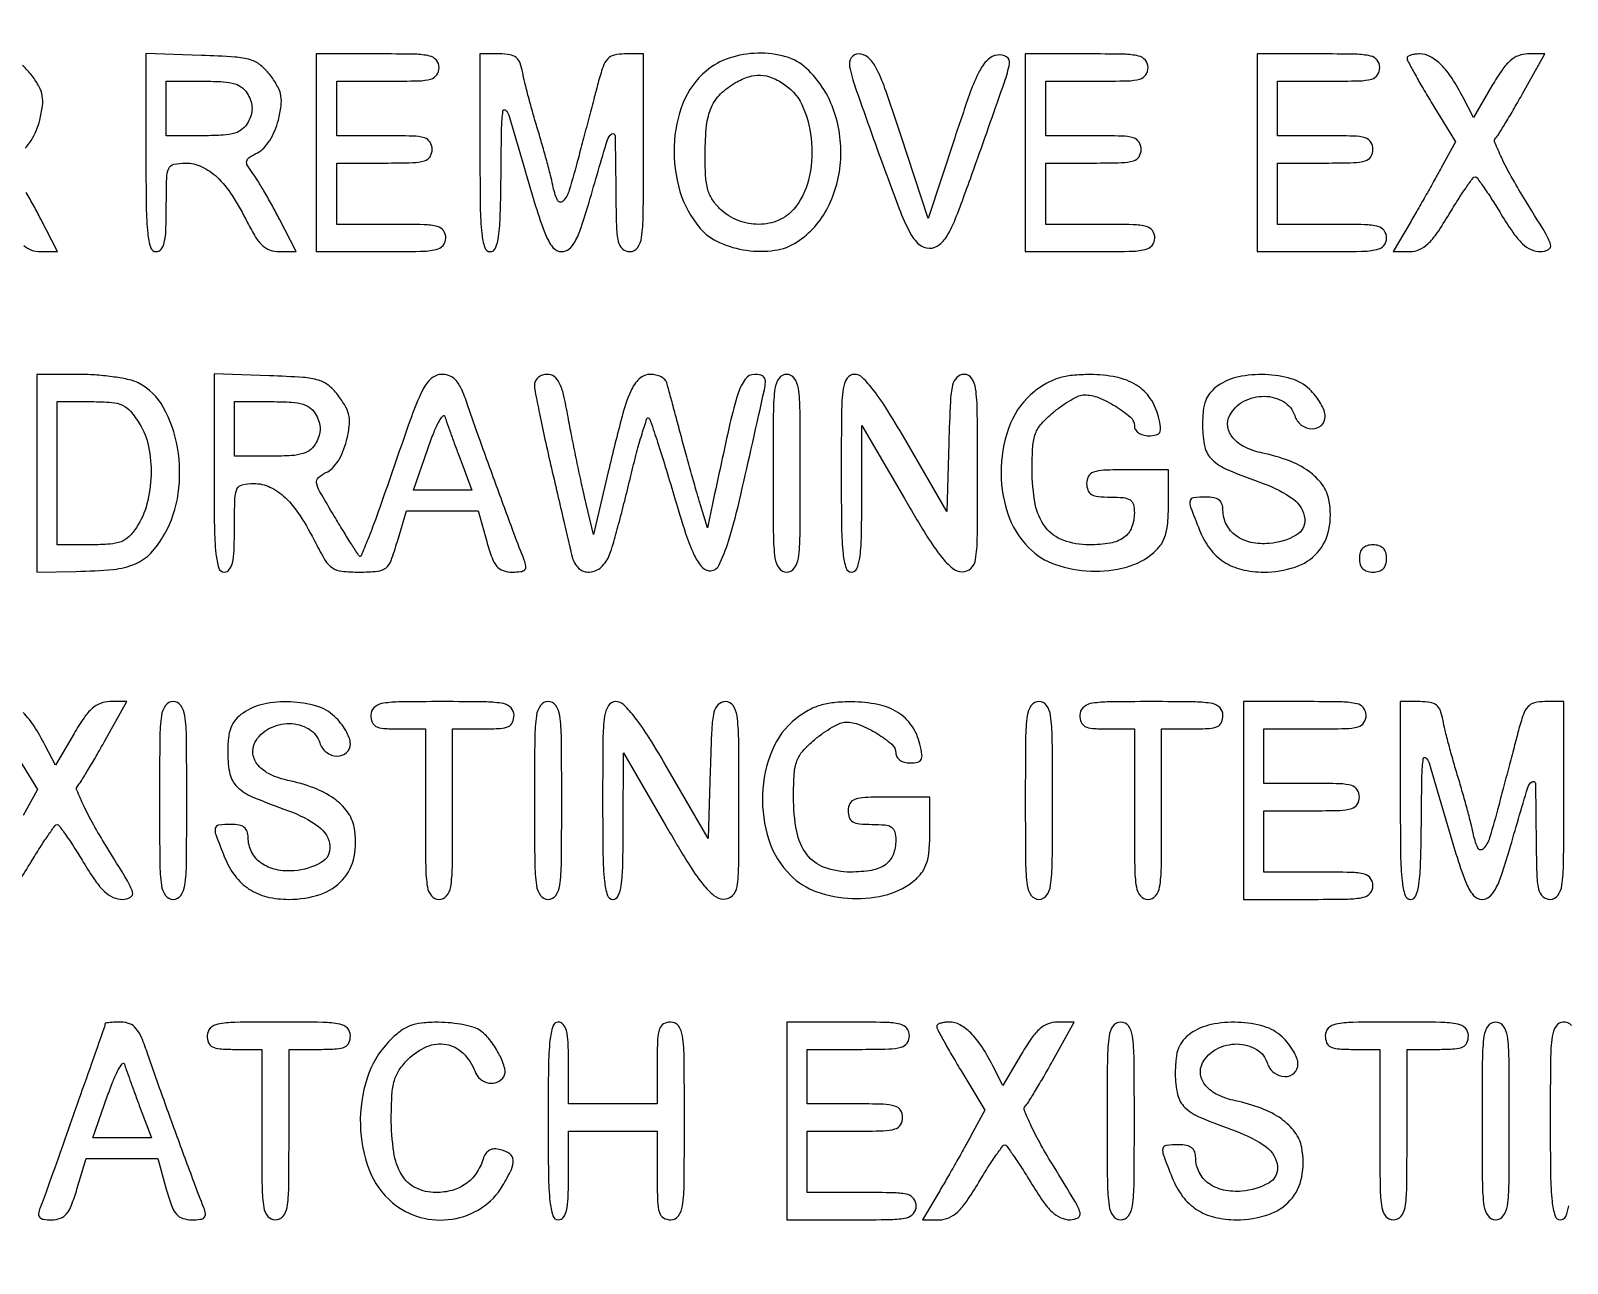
# Model space of a CAD drawing. Extents: x 0 to 1066, y 0 to 761.
# Drawn here: x 812.08 to 831.15, y 254.28 to 269.57 of the extents above; entities that cross this region are included whole.
import ezdxf

# ---------------------------------------------------------------- set-up
doc = ezdxf.new("R2010")
doc.units = 0
doc.header["$MEASUREMENT"] = 0

msp = doc.modelspace()

# ---------------------------------------------------------------- linework, layer by layer
for points in [[(183.390323, 95.266879, 0.000001), (192.989143, 95.254457, 0.000118)], [(479.458836, 95.240684, -0.000004), (502.524384, 95.211821, -0.198594)], [(710.559243, 95.267872, -0.000023), (733.258836, 95.240684, -0.000004), (756.324384, 95.211821, -0.198594)], [(416.092229, 95.24091, -0.000004), (439.072908, 95.212432, -0.198597)], [(542.992229, 95.24091, -0.000004), (565.972908, 95.212432, -0.198597)], [(606.442229, 95.24091, -0.000004), (629.422908, 95.212432, -0.198597)], [(669.892229, 95.24091, -0.000004), (692.872908, 95.212432, -0.198597)], [(812.014481, 268.111814, 0.046566), (812.088998, 268.207476, 0.042448), (812.152234, 268.327802, 0.038847), (812.196464, 268.460663, 0.026721), (812.230434, 268.637022, 0.076578), (812.228442, 268.761441, 0.082928), (812.189416, 268.873784, 0.035157), (812.103072, 269.008462, 0.057331), (811.980502, 269.13874, 0.10358)], [(812.00067, 266.903627, 0.100305), (812.093178, 266.847832, 0.085906), (812.205445, 266.8284), (812.41665, 266.8284), (812.210473, 267.23025, 0.006834), (812.122406, 267.396272, 0.006481), (812.028298, 267.562812, 0.006451)], [(811.94102, 259.022856, 0.014746), (812.090422, 259.2567, -0.006681), (812.200254, 259.434878, -0.010501), (812.29981, 259.584613, -0.004849), (812.387105, 259.707549, -0.254944), (812.412415, 259.719601, -0.226292), (812.437731, 259.705772, -0.004433), (812.525563, 259.581929, -0.009702), (812.625718, 259.431895, -0.006242), (812.736253, 259.254301, 0.014971), (812.885572, 259.023473, 0.051802), (813.001124, 258.888391, 0.083594), (813.107953, 258.81642, 0.106918), (813.223624, 258.7914, 0.130295), (813.322699, 258.817664, 0.351922), (813.347635, 258.88087, 0.060655), (813.284239, 259.022006, 0.002956), (813.015963, 259.460322, -0.011173), (812.86173, 259.721867, -0.01758), (812.742415, 259.953701, -0.011947), (812.657479, 260.145824, -0.293207), (812.667332, 260.200572, 0.047422), (812.705679, 260.250628, 0.003721), (812.79378, 260.393842, 0.005039), (812.896067, 260.566836, 0.003834), (813.004765, 260.75835), (813.275952, 261.2448), (813.064415, 261.2448, 0.093558), (812.949844, 261.223173, 0.088897), (812.848718, 261.161106, 0.059307), (812.745931, 261.044975, 0.018991), (812.621737, 260.850389), (812.390597, 260.455977), (812.26471, 260.702339, 0.025616), (812.126775, 260.941239, 0.052309), (811.990902, 261.10948, 0.070756)], [(811.867631, 260.646459), (812.167461, 260.152884), (811.992297, 259.831692, -0.002869)], [(831.204547, 257.227518, 0.195814), (831.103667, 257.2686, 0.254619), (831.013661, 257.219588, 0.110911), (830.965151, 257.087758, 0.030502), (830.944887, 256.801586, 0.002427), (830.9412, 256.0419, 0.003213), (830.945528, 255.368379, 0.022561), (830.964538, 255.0408, 0.049302), (831.000453, 254.865077, 0.328801), (831.0681, 254.8152, 0.295501), (831.133472, 254.857531, 0.070336), (831.171206, 254.988231, 0.029944)]]:
    msp.add_lwpolyline(points, format="xyb")
for points in [[(409.06215, 749.15415), (40.8618, 749.132981), (40.8618, 380.65769), (40.8618, 12.1824), (501.2973, 12.1824), (961.7328, 12.1824), (961.7328, 380.646631), (961.7328, 749.110861), (961.41555, 749.1633, 0.040886), (961.153339, 749.184871, 0.000002), (934.190609, 749.194398, 0.000089), (904.448031, 749.199508, 0.000054), (869.1804, 749.195529, -0.000029), (813.61687, 749.186499, -0.000004), (696.10453, 749.175037, -0.000004), (556.774728, 749.163736, -0.000004)], [(813.5136, 268.058521, 0.003202), (813.517926, 267.383013, 0.022501), (813.536932, 267.05457, 0.049121), (813.57283, 266.878347, 0.329081), (813.6405, 266.8284, 0.232029), (813.702237, 266.85868, 0.108427), (813.741369, 266.9412, 0.047315), (813.762101, 267.097057, 0.00942), (813.7674, 267.3783, -0.00595), (813.771707, 267.740265, -0.096871), (813.797744, 267.858398, -0.238613), (813.86241, 267.912015, -0.056005), (814.006453, 267.9282, -0.111153), (814.207905, 267.882856, -0.081177), (814.39722, 267.752001, -0.058854), (814.58291, 267.525371, -0.025924), (814.774772, 267.18795, 0.021841), (814.874516, 267.009153, 0.069009), (814.96167, 266.903627, 0.100305), (815.054178, 266.847832, 0.085906), (815.166445, 266.8284), (815.37765, 266.8284), (815.171473, 267.23025, 0.006834), (815.083406, 267.396272, 0.006481), (814.989298, 267.562812, 0.006451), (814.902251, 267.70796, 0.022591), (814.840827, 267.798075, -0.02569), (814.774248, 267.897064, -0.192002), (814.765329, 267.951864, -0.198014), (814.796663, 267.99679, -0.027525), (814.897528, 268.053975, 0.089041), (814.975481, 268.111814, 0.046566), (815.049998, 268.207476, 0.042448), (815.113234, 268.327802, 0.038847), (815.157464, 268.460663, 0.026721), (815.191434, 268.637022, 0.076578), (815.189442, 268.761441, 0.082928), (815.150416, 268.873784, 0.035157), (815.064072, 269.008462, 0.057331), (814.941502, 269.13874, 0.10358), (814.813117, 269.208032, 0.055706), (814.617985, 269.242974, 0.007564), (814.202758, 269.264071), (813.5136, 269.288643)], [(815.6286, 268.0551), (815.6286, 266.8284), (816.4323, 266.8284, 0.004147), (816.923009, 266.83247, 0.047763), (817.114388, 266.854003, 0.16431), (817.201794, 266.905593, 0.179874), (817.236, 266.9976, 0.157888), (817.20646, 267.088816, 0.176663), (817.13025, 267.140362, 0.055952), (816.965378, 267.162453, 0.005351), (816.5592, 267.1668), (815.8824, 267.1668), (815.8824, 267.5475), (815.8824, 267.9282), (816.4746, 267.9282, 0.006583), (816.824492, 267.932807, 0.063075), (816.971625, 267.955393, 0.183695), (817.04047, 268.006826, 0.142406), (817.0668, 268.0974, 0.142406), (817.04047, 268.187974, 0.183695), (816.971625, 268.239407, 0.063075), (816.824492, 268.261993, 0.006583), (816.4746, 268.2666), (815.8824, 268.2666), (815.8824, 268.605), (815.8824, 268.9434), (816.5169, 268.9434, 0.005909), (816.894926, 268.947867, 0.059311), (817.050938, 268.97019, 0.180365), (817.123456, 269.021688, 0.150217), (817.1514, 269.1126, 0.17273), (817.118727, 269.204357, 0.168559), (817.035075, 269.25595, 0.050222), (816.852522, 269.277649, 0.004487), (816.39, 269.2818), (815.6286, 269.2818)], [(817.659, 268.0551, 0.003213), (817.663328, 267.381579, 0.022561), (817.682338, 267.054, 0.049302), (817.718253, 266.878277, 0.328801), (817.7859, 266.8284, 0.305395), (817.852134, 266.873016, 0.062503), (817.890402, 267.016664, 0.027449), (817.91221, 267.28656, 0.004264), (817.921437, 267.82245, -0.002416), (817.928785, 268.365922, -0.029471), (817.944846, 268.573343, -0.603012), (817.976612, 268.584914, -0.138127), (818.017091, 268.5204, 0.001112), (818.350607, 267.394784, 0.020238), (818.472204, 267.040651, 0.077221), (818.564419, 266.881577, 0.226588), (818.675737, 266.8284, 0.178321), (818.763945, 266.860892, 0.090477), (818.839767, 266.953802, 0.045479), (818.916422, 267.12868, 0.010027), (819.014009, 267.44175, -0.001209), (819.240305, 268.215515, -0.180504), (819.295126, 268.288517, -0.586533), (819.336168, 268.266553, -0.002598), (819.344321, 267.65325, 0.004063), (819.352482, 267.15021, 0.046466), (819.375647, 266.953491, 0.159576), (819.427938, 266.863536, 0.183972), (819.5202, 266.8284, 0.240299), (819.614522, 266.876509, 0.123223), (819.665333, 267.002887, 0.031956), (819.685811, 267.282238, 0.002322), (819.6894, 268.0551), (819.6894, 269.2818), (819.454835, 269.2818, 0.057703), (819.324747, 269.266737, 0.150789), (819.244417, 269.219684, 0.102355), (819.186477, 269.122496, 0.018959), (819.12548, 268.92225, 0.000085), (819.078737, 268.744826, 0.000034), (819.01445, 268.500572, 0.000033), (818.945016, 268.23662, 0.000041), (818.880614, 267.99165, -0.009374), (818.767179, 267.590752, -0.115475), (818.688191, 267.454201, -0.538762), (818.621254, 267.465823, -0.053672), (818.562597, 267.65325, 0.012912), (818.535467, 267.773509, 0.003926), (818.488247, 267.954241, 0.003928), (818.432136, 268.155994, 0.004276), (818.374378, 268.3512, -0.00492), (818.316894, 268.546406, -0.004529), (818.261602, 268.748159, -0.004526), (818.215571, 268.928901, -0.014927), (818.189881, 269.04915, 0.043617), (818.156978, 269.169063, 0.134321), (818.108398, 269.236821, 0.130778), (818.031229, 269.271434, 0.040414), (817.903198, 269.2818), (817.659, 269.2818)], [(820.465603, 269.069773, 0.123885), (820.182412, 268.677077, 0.085485), (820.068837, 268.138157, 0.082885), (820.141308, 267.576136, 0.104562), (820.393039, 267.117526, 0.111799), (820.631009, 266.941175, 0.06908), (820.967408, 266.845481, 0.069045), (821.317365, 266.845015, 0.111332), (821.595282, 266.949081, 0.131426), (821.976039, 267.37506, 0.103697), (822.136454, 267.974711, 0.101152), (822.04379, 268.601053, 0.118621), (821.713171, 269.100619, 0.118666), (821.453435, 269.247201, 0.075716), (821.107756, 269.291138, 0.073305), (820.752741, 269.229807, 0.095814)], [(822.59846, 268.07625, 0.003393), (822.861669, 267.361387, 0.031784), (822.996264, 267.062505, 0.088186), (823.107321, 266.920171, 0.185146), (823.236342, 266.8707, 0.171713), (823.362448, 266.915324, 0.097838), (823.467269, 267.040908, 0.035907), (823.588175, 267.305453, 0.004013), (823.814704, 267.9282, 0.000902), (824.169012, 268.932858, 0.03521), (824.23138, 269.160996, 0.313686), (824.19494, 269.244501, 0.175088), (824.081383, 269.268082, 0.158568), (823.960543, 269.208747, 0.080982), (823.858765, 269.071542, 0.034439), (823.743942, 268.805735, 0.004852), (823.550855, 268.240566), (823.220366, 267.241632), (822.885371, 268.261716, 0.004319), (822.685681, 268.852521, 0.035828), (822.573919, 269.112355, 0.094668), (822.475392, 269.237589, 0.180786), (822.357113, 269.2818, 0.252582), (822.267696, 269.233552, 0.197186), (822.246318, 269.123457, 0.035219), (822.316613, 268.867469, 0.0019)], [(824.427, 268.0551), (824.427, 266.8284), (825.2307, 266.8284, 0.004147), (825.721409, 266.83247, 0.047763), (825.912788, 266.854003, 0.16431), (826.000194, 266.905593, 0.179874), (826.0344, 266.9976, 0.157888), (826.00486, 267.088816, 0.176663), (825.92865, 267.140362, 0.055952), (825.763778, 267.162453, 0.005351), (825.3576, 267.1668), (824.6808, 267.1668), (824.6808, 267.5475), (824.6808, 267.9282), (825.273, 267.9282, 0.006583), (825.622892, 267.932807, 0.063075), (825.770025, 267.955393, 0.183695), (825.83887, 268.006826, 0.142406), (825.8652, 268.0974, 0.142406), (825.83887, 268.187974, 0.183695), (825.770025, 268.239407, 0.063075), (825.622892, 268.261993, 0.006583), (825.273, 268.2666), (824.6808, 268.2666), (824.6808, 268.605), (824.6808, 268.9434), (825.3153, 268.9434, 0.005909), (825.693326, 268.947867, 0.059311), (825.849338, 268.97019, 0.180365), (825.921856, 269.021688, 0.150217), (825.9498, 269.1126, 0.17273), (825.917127, 269.204357, 0.168559), (825.833475, 269.25595, 0.050222), (825.650922, 269.277649, 0.004487), (825.1884, 269.2818), (824.427, 269.2818)], [(827.3034, 268.0551), (827.3034, 266.8284), (828.1071, 266.8284, 0.004147), (828.597809, 266.83247, 0.047763), (828.789188, 266.854003, 0.16431), (828.876594, 266.905593, 0.179874), (828.9108, 266.9976, 0.157888), (828.88126, 267.088816, 0.176663), (828.80505, 267.140362, 0.055952), (828.640178, 267.162453, 0.005351), (828.234, 267.1668), (827.5572, 267.1668), (827.5572, 267.5475), (827.5572, 267.9282), (828.1494, 267.9282, 0.006583), (828.499292, 267.932807, 0.063075), (828.646425, 267.955393, 0.183695), (828.71527, 268.006826, 0.142406), (828.7416, 268.0974, 0.142406), (828.71527, 268.187974, 0.183695), (828.646425, 268.239407, 0.063075), (828.499292, 268.261993, 0.006583), (828.1494, 268.2666), (827.5572, 268.2666), (827.5572, 268.605), (827.5572, 268.9434), (828.1917, 268.9434, 0.005909), (828.569726, 268.947867, 0.059311), (828.725738, 268.97019, 0.180365), (828.798256, 269.021688, 0.150217), (828.8262, 269.1126, 0.17273), (828.793527, 269.204357, 0.168559), (828.709875, 269.25595, 0.050222), (828.527322, 269.277649, 0.004487), (828.0648, 269.2818), (827.3034, 269.2818)], [(829.1646, 269.229417, 0.12301), (829.173501, 269.193785, 0.003159), (829.252675, 269.047433, 0.006529), (829.349537, 268.876392, 0.00439), (829.464431, 268.683459), (829.764261, 268.189884), (829.589097, 267.868692, -0.002869), (829.506834, 267.719888, -0.001518), (829.403189, 267.536232, -0.00151), (829.296012, 267.348975, -0.002337), (829.202197, 267.18795), (828.990462, 266.8284), (829.199688, 266.8284, 0.105199), (829.316689, 266.853292, 0.085914), (829.423215, 266.924719, 0.052726), (829.53782, 267.059856, 0.014746), (829.687222, 267.2937, -0.006681), (829.797054, 267.471878, -0.010501), (829.89661, 267.621613, -0.004849), (829.983905, 267.744549, -0.254944), (830.009215, 267.756601, -0.226292), (830.034531, 267.742772, -0.004433), (830.122363, 267.618929, -0.009702), (830.222518, 267.468895, -0.006242), (830.333053, 267.291301, 0.014971), (830.482372, 267.060473, 0.051802), (830.597924, 266.925391, 0.083594), (830.704753, 266.85342, 0.106918), (830.820424, 266.8284, 0.130295), (830.919499, 266.854664, 0.351922), (830.944435, 266.91787, 0.060655), (830.881039, 267.059006, 0.002956), (830.612763, 267.497322, -0.011173), (830.45853, 267.758867, -0.01758), (830.339215, 267.990701, -0.011947), (830.254279, 268.182824, -0.293207), (830.264132, 268.237572, 0.047422), (830.302479, 268.287628, 0.003721), (830.39058, 268.430842, 0.005039), (830.492867, 268.603836, 0.003834), (830.601565, 268.79535), (830.872752, 269.2818), (830.661215, 269.2818, 0.093558), (830.546644, 269.260173, 0.088897), (830.445518, 269.198106, 0.059307), (830.342731, 269.081975, 0.018991), (830.218537, 268.887389), (829.987397, 268.492977), (829.86151, 268.739339, 0.025616), (829.723575, 268.978239, 0.052309), (829.587702, 269.14648, 0.070756), (829.453501, 269.247579, 0.126762), (829.320688, 269.2818, 0.031847), (829.260894, 269.277988, 0.049151), (829.210451, 269.266412, 0.063174), (829.175525, 269.249543, 0.253917)], [(814.7826, 268.7742, -0.049536), (814.818762, 268.686826, -0.073486), (814.830853, 268.605, -0.073486), (814.818762, 268.523174, -0.049536), (814.7826, 268.4358, -0.09537), (814.713705, 268.350875, -0.100861), (814.619466, 268.299633, -0.059921), (814.474432, 268.273648, -0.014397), (814.229723, 268.2666), (813.7674, 268.2666), (813.7674, 268.605), (813.7674, 268.9434), (814.229723, 268.9434, -0.014397), (814.474432, 268.936352, -0.059921), (814.619466, 268.910367, -0.100861), (814.713705, 268.859125, -0.09537)], [(821.444697, 268.898039, -0.143223), (821.672398, 268.613723, -0.079931), (821.77486, 268.178553, -0.077332), (821.736665, 267.717418, -0.11509), (821.555396, 267.35715, -0.119537), (821.366984, 267.217595, -0.098447), (821.121327, 267.166952, -0.09388), (820.864877, 267.213662, -0.097006), (820.646603, 267.350747, -0.056872), (820.545683, 267.46984, -0.080028), (820.487787, 267.596196, -0.054705), (820.459963, 267.767924, -0.014142), (820.453491, 268.048697, -0.025001), (820.472555, 268.393555, -0.075567), (820.531982, 268.620538, -0.098225), (820.645437, 268.785405, -0.062967), (820.8315, 268.925819, -0.051006), (820.996266, 268.999158, -0.090781), (821.142914, 269.019195, -0.090761), (821.287171, 268.985981, -0.050966)], [(812.16, 264.0789), (812.16, 262.8522), (812.64645, 262.860633, 0.018847), (813.10942, 262.886133, 0.076273), (813.382829, 262.954481, 0.107083), (813.574018, 263.088269, 0.057946), (813.744222, 263.321164, 0.09461), (813.915213, 263.825818, 0.077415), (813.905801, 264.396431, 0.083451), (813.730167, 264.896865, 0.148656), (813.419984, 265.198603, 0.065462), (813.30764, 265.239066, 0.01784), (813.121659, 265.272774, 0.017725), (812.906031, 265.296191, 0.017594), (812.68875, 265.304353), (812.16, 265.3056)], [(814.3596, 264.082321, 0.003202), (814.363926, 263.406813, 0.022501), (814.382932, 263.07837, 0.049121), (814.41883, 262.902147, 0.329081), (814.4865, 262.8522, 0.232029), (814.548237, 262.88248, 0.108427), (814.587369, 262.965, 0.047315), (814.608101, 263.120857, 0.00942), (814.6134, 263.4021, -0.00595), (814.617707, 263.764065, -0.096871), (814.643744, 263.882198, -0.238613), (814.70841, 263.935815, -0.056005), (814.852453, 263.952, -0.111153), (815.053905, 263.906656, -0.081177), (815.24322, 263.775801, -0.058854), (815.42891, 263.549171, -0.025924), (815.620772, 263.21175, 0.019423), (815.73861, 262.998098, 0.110785), (815.827694, 262.905031, 0.121738), (815.944022, 262.863317, 0.025512), (816.16175, 262.8522, 0.021096), (816.388525, 262.861772, 0.149451), (816.489624, 262.902279, 0.135926), (816.55557, 262.994104, 0.01638), (816.634668, 263.2329), (816.747076, 263.6136), (817.192043, 263.6136), (817.637011, 263.6136), (817.7436, 263.2329, 0.017944), (817.808985, 263.02799, 0.087286), (817.869212, 262.922531, 0.141822), (817.946434, 262.870152, 0.078722), (818.059746, 262.8522, 0.029308), (818.164892, 262.858368, 0.166988), (818.214622, 262.882276, 0.236769), (818.229464, 262.926066, 0.061225), (818.20969, 263.00025, -0.006965), (818.087401, 263.316606, -0.001209), (817.866145, 263.91804, -0.001323), (817.646417, 264.524787, -0.005089), (817.514652, 264.90375, 0.017956), (817.437684, 265.108014, 0.070049), (817.368908, 265.223764, 0.117315), (817.291369, 265.284096, 0.107327), (817.192342, 265.3056, 0.183656), (817.055245, 265.253485, 0.099213), (816.944936, 265.107318, 0.027517), (816.808674, 264.779275, 0.001772), (816.468101, 263.80136, -0.004873), (816.361992, 263.502658, -0.008436), (816.267221, 263.256821, -0.003164), (816.183588, 263.054025, -0.532977), (816.163852, 263.050148, -0.054595), (816.142189, 263.07714, -0.001377), (816.058091, 263.209952, -0.002934), (815.96062, 263.36686, -0.001995), (815.851456, 263.546518, -0.005031), (815.673413, 263.849034, -0.083696), (815.633004, 263.958079, -0.260992), (815.655624, 264.02572, -0.081049), (815.748844, 264.08623, 0.095739), (815.825658, 264.139335, 0.050977), (815.897967, 264.230019, 0.045181), (815.959363, 264.347671, 0.037143), (816.003464, 264.482362, 0.026419), (816.037502, 264.659974, 0.076335), (816.035521, 264.784877, 0.083001), (815.996486, 264.897424, 0.035243), (815.910072, 265.032262, 0.057331), (815.787502, 265.16254, 0.10358), (815.659117, 265.231832, 0.055706), (815.463985, 265.266774, 0.007564), (815.048758, 265.287871), (814.3596, 265.312443)], [(818.3358, 265.178004, 0.047767), (818.344043, 265.091913, 0.002528), (818.397838, 264.820943, 0.003959), (818.466092, 264.499057, 0.00287), (818.546993, 264.141654, -0.000002), (818.6311, 263.779738, -0.000002), (818.709137, 263.443931, -0.000002), (818.774637, 263.162067, -0.000017), (818.802405, 263.04255, 0.147869), (818.883727, 262.901131, 0.205885), (819.019244, 262.851782, 0.176392), (819.165055, 262.914475, 0.11354), (819.268446, 263.069083, 0.021448), (819.310856, 263.196871, 0.003611), (819.379671, 263.445207, 0.003945), (819.456181, 263.738464, 0.003496), (819.531289, 264.044947, -0.006156), (819.60352, 264.333052, -0.010899), (819.671162, 264.568499, -0.005551), (819.731841, 264.756207, -0.556878), (819.75415, 264.76145, -0.11647), (819.77727, 264.724034, -0.001547), (819.863185, 264.463481, -0.004332), (819.959493, 264.159434, -0.00282), (820.065685, 263.806736, 0.006286), (820.212008, 263.332677, 0.030826), (820.314262, 263.071823, 0.058933), (820.404381, 262.925803, 0.190588), (820.501284, 262.869875, 0.326366), (820.623875, 262.934344, 0.039676), (820.742507, 263.234483, 0.018108), (820.896741, 263.812196, 0.002117), (821.188734, 265.11525, 0.040046), (821.201678, 265.20973, 0.15964), (821.186814, 265.265494, 0.190105), (821.143944, 265.295968, 0.060633), (821.064808, 265.3056, 0.243546), (820.951812, 265.24709, 0.075824), (820.863629, 265.070817, 0.023764), (820.762062, 264.69653, 0.001912), (820.545479, 263.6982), (820.482426, 263.4021), (820.392198, 263.6982, -0.004222), (820.347612, 263.849072, -0.001439), (820.285359, 264.068854, -0.00143), (820.218005, 264.311956, -0.001648), (820.155196, 264.5442, 0.00027), (820.096798, 264.762517, 0.000345), (820.042737, 264.963631, 0.000267), (819.9972, 265.132213, 0.002921), (819.978466, 265.19985, 0.133791), (819.954106, 265.240301, 0.071199), (819.906212, 265.274536, 0.062684), (819.84331, 265.297728, 0.057069), (819.774561, 265.3056, 0.191396), (819.636837, 265.250876, 0.101864), (819.529933, 265.098352, 0.038771), (819.422381, 264.785173, 0.004991), (819.25135, 264.096187), (819.067006, 263.32054), (818.958233, 263.78432, -0.004337), (818.909644, 263.999887, -0.002315), (818.85312, 264.267185, -0.002304), (818.797921, 264.540677, -0.003592), (818.753145, 264.77685, 0.011053), (818.696227, 265.054379, 0.057006), (818.644263, 265.20209, 0.121799), (818.581234, 265.27775, 0.159795), (818.496315, 265.3056, 0.077986), (818.434996, 265.295977, 0.090324), (818.382951, 265.268119, 0.100781), (818.348158, 265.226666, 0.124994)], [(821.2968, 264.0789, 0.002322), (821.300389, 263.306038, 0.031956), (821.320867, 263.026687, 0.123223), (821.371678, 262.900309, 0.240299), (821.466, 262.8522, 0.240299), (821.560322, 262.900309, 0.123223), (821.611133, 263.026687, 0.031956), (821.631611, 263.306038, 0.002322), (821.6352, 264.0789, 0.002322), (821.631611, 264.851762, 0.031956), (821.611133, 265.131112, 0.123223), (821.560322, 265.257491, 0.240299), (821.466, 265.3056, 0.240299), (821.371678, 265.257491, 0.123223), (821.320867, 265.131112, 0.031956), (821.300389, 264.851762, 0.002322)], [(822.1428, 264.0789, 0.003213), (822.147128, 263.405379, 0.022561), (822.166138, 263.0778, 0.049302), (822.202053, 262.902077, 0.328801), (822.2697, 262.8522, 0.295501), (822.335072, 262.894531, 0.070336), (822.372806, 263.025231, 0.029944), (822.39284, 263.272794, 0.004715), (822.398437, 263.76165), (822.400274, 264.6711), (822.927187, 263.764957, 0.006242), (823.206561, 263.298024, 0.029041), (823.386282, 263.040737, 0.052989), (823.523526, 262.900238, 0.170079), (823.64445, 262.855507, 0.199339), (823.752731, 262.898273, 0.163117), (823.810425, 263.009706, 0.036571), (823.831504, 263.268581, 0.002034), (823.8348, 264.0789, 0.002367), (823.831169, 264.846072, 0.031318), (823.810784, 265.128383, 0.117824), (823.760977, 265.257077, 0.246563), (823.66856, 265.3056, 0.195513), (823.577755, 265.268682, 0.145553), (823.524452, 265.173256, 0.043894), (823.496939, 264.966993, 0.004128), (823.47821, 264.455718), (823.4541, 263.605836), (822.960917, 264.455718, 0.007787), (822.720838, 264.854983, 0.025041), (822.544001, 265.10961, 0.035073), (822.406147, 265.264518, 0.195814), (822.305267, 265.3056, 0.254619), (822.215261, 265.256588, 0.110911), (822.166751, 265.124758, 0.030502), (822.146487, 264.838586, 0.002427)], [(824.541328, 265.093743, 0.129246), (824.245205, 264.701097, 0.088626), (824.127013, 264.152792, 0.087215), (824.205565, 263.589133, 0.118789), (824.47236, 263.152931, 0.112618), (824.800824, 262.946494, 0.075265), (825.238935, 262.863795, 0.075304), (825.681652, 262.914485, 0.113008), (826.023523, 263.096566, 0.065979), (826.111355, 263.195789, 0.074329), (826.166072, 263.310691, 0.054743), (826.194967, 263.463684, 0.019325), (826.2036, 263.686973), (826.2036, 264.1212), (825.696, 264.1212, 0.008455), (825.402302, 264.116233, 0.072107), (825.273, 264.093, 0.188641), (825.211468, 264.041732, 0.12648), (825.1884, 263.952, 0.087745), (825.203399, 263.867192, 0.177212), (825.246563, 263.816036, 0.10769), (825.330166, 263.789753, 0.022514), (825.4845, 263.7828, -0.021714), (825.646585, 263.775758, -0.124268), (825.727265, 263.747751, -0.187079), (825.767695, 263.691064, -0.062494), (825.7806, 263.58822, -0.091498), (825.746963, 263.405947, -0.148314), (825.651174, 263.282386, -0.113347), (825.481088, 263.212247, -0.041372), (825.21992, 263.1906, -0.086758), (824.897334, 263.246999, -0.145015), (824.677123, 263.408975, -0.116882), (824.551179, 263.694149, -0.045825), (824.5116, 264.125089, -0.015089), (824.520247, 264.411568, -0.073154), (824.553495, 264.570358, -0.095003), (824.626951, 264.692379, -0.035007), (824.771891, 264.83278, -0.021479), (824.880686, 264.916617, -0.024071), (824.992326, 264.987463, -0.024321), (825.092191, 265.038028, -0.105406), (825.156792, 265.0518, -0.095864), (825.334127, 265.017484, -0.042073), (825.548696, 264.909465, -0.039621), (825.731119, 264.776547, -0.218876), (825.7806, 264.668927, 0.137225), (825.794137, 264.620532, 0.104143), (825.831996, 264.580139, 0.087371), (825.889539, 264.553335, 0.065501), (825.958971, 264.5442, 0.051376), (826.051948, 264.553779, 0.224479), (826.094899, 264.586225, 0.158116), (826.10558, 264.648988, 0.023398), (826.080742, 264.77685, 0.090086), (825.978494, 265.00684, 0.105062), (825.806033, 265.171882, 0.089301), (825.55748, 265.269988, 0.048933), (825.2307, 265.302781, 0.02471), (825.011234, 265.292418, 0.049497), (824.841112, 265.258729, 0.05494), (824.692639, 265.195221, 0.038421)], [(826.81695, 265.163944, 0.064007), (826.724152, 265.079732, 0.085808), (826.666351, 264.982165, 0.066535), (826.635834, 264.852274, 0.024477), (826.6266, 264.663758, 0.055339), (826.655237, 264.405812, 0.149321), (826.745473, 264.247324, 0.090969), (826.939244, 264.121662, 0.013145), (827.380697, 263.951657, -0.070637), (827.755195, 263.755569, -0.215768), (827.894951, 263.512824, -0.299828), (827.787196, 263.308464, -0.104684), (827.453404, 263.20727, -0.073735), (827.226938, 263.221205, -0.104161), (827.042647, 263.302673, -0.119079), (826.923323, 263.441512, -0.118782), (826.8804, 263.619643, 0.082235), (826.867946, 263.694852, 0.147435), (826.831833, 263.745334, 0.119852), (826.767624, 263.773894, 0.045016), (826.6689, 263.7828, 0.028442), (826.514493, 263.77401, 0.327023), (826.472392, 263.735113, 0.139119), (826.479029, 263.655942, 0.005125), (826.588889, 263.373001, 0.065244), (826.717677, 263.143252, 0.088006), (826.891042, 262.980438, 0.085852), (827.11334, 262.884565, 0.059042), (827.386473, 262.8522, 0.079385), (827.775677, 262.914386, 0.130563), (828.053488, 263.095024, 0.137881), (828.195628, 263.381502, 0.093265), (828.195828, 263.748247, 0.114024), (828.112295, 263.939128, 0.079467), (827.94327, 264.103886, 0.063948), (827.693922, 264.2357, 0.038754), (827.372766, 264.328434, -0.060203), (827.156087, 264.401177, -0.103319), (827.005006, 264.516045, -0.141227), (826.940642, 264.654835, -0.162669), (826.965078, 264.798146, -0.149104), (827.138837, 264.971203, -0.123853), (827.393231, 265.033698, -0.133716), (827.632553, 264.9671, -0.183571), (827.770073, 264.793672, 0.153609), (827.851987, 264.677012, 0.157876), (827.985016, 264.629861, 0.194842), (828.100996, 264.673172, 0.210147), (828.1494, 264.783253, 0.093821), (828.135733, 264.855446, 0.037607), (828.091883, 264.94637, 0.035541), (828.028523, 265.039863, 0.037508), (827.953597, 265.121653, 0.118482), (827.72787, 265.250394, 0.061394), (827.405523, 265.302356, 0.060569), (827.073356, 265.274454, 0.10142)], [(813.434953, 264.69225, -0.090931), (813.547274, 264.410531, -0.056823), (813.577335, 264.055609, -0.056208), (813.526425, 263.697788, -0.081785), (813.39763, 263.406909, -0.053857), (813.304367, 263.293366, -0.102503), (813.205365, 263.229735, -0.073821), (813.067688, 263.199009, -0.018052), (812.83485, 263.1906), (812.4138, 263.1906), (812.4138, 264.0789), (812.4138, 264.9672), (812.838043, 264.9672, -0.017821), (813.088018, 264.958288, -0.090339), (813.222517, 264.923735, -0.111314), (813.322276, 264.847366, -0.033754)], [(815.6286, 264.798, -0.049536), (815.664762, 264.710626, -0.073486), (815.676853, 264.6288, -0.073486), (815.664762, 264.546974, -0.049536), (815.6286, 264.4596, -0.09537), (815.559705, 264.374675, -0.100861), (815.465466, 264.323433, -0.059921), (815.320432, 264.297448, -0.014397), (815.075723, 264.2904), (814.6134, 264.2904), (814.6134, 264.6288), (814.6134, 264.9672), (815.075723, 264.9672, -0.014397), (815.320432, 264.960152, -0.059921), (815.465466, 264.934167, -0.100861), (815.559705, 264.882925, -0.09537)], [(817.408355, 264.26925), (817.558144, 263.8674), (817.195838, 263.8674), (816.833532, 263.8674), (817.011343, 264.381818, -0.011999), (817.082093, 264.571624, -0.026422), (817.147117, 264.712059, -0.047278), (817.197434, 264.788701, -0.601846), (817.22386, 264.783668, 0.009837), (817.245696, 264.717495, 0.001488), (817.292371, 264.586123, 0.001668), (817.348462, 264.431356, 0.001442)], [(828.5724, 263.0214, 0.072254), (828.583131, 262.947531, 0.124864), (828.6147, 262.8945, 0.124864), (828.667731, 262.862931, 0.072254), (828.7416, 262.8522, 0.072254), (828.815469, 262.862931, 0.124864), (828.8685, 262.8945, 0.124864), (828.900069, 262.947531, 0.072254), (828.9108, 263.0214, 0.072254), (828.900069, 263.095269, 0.124864), (828.8685, 263.1483, 0.124864), (828.815469, 263.179869, 0.072254), (828.7416, 263.1906, 0.072254), (828.667731, 263.179869, 0.124864), (828.6147, 263.1483, 0.124864), (828.583131, 263.095269, 0.072254)], [(813.6828, 260.0181, 0.002322), (813.686389, 259.245238, 0.031956), (813.706867, 258.965888, 0.123223), (813.757678, 258.839509, 0.240299), (813.852, 258.7914, 0.240299), (813.946322, 258.839509, 0.123223), (813.997133, 258.965888, 0.031956), (814.017611, 259.245238, 0.002322), (814.0212, 260.0181, 0.002322), (814.017611, 260.790962, 0.031956), (813.997133, 261.070313, 0.123223), (813.946322, 261.196691, 0.240299), (813.852, 261.2448, 0.240299), (813.757678, 261.196691, 0.123223), (813.706867, 261.070313, 0.031956), (813.686389, 260.790962, 0.002322)], [(814.71915, 261.103144, 0.064007), (814.626352, 261.018932, 0.085808), (814.568551, 260.921365, 0.066535), (814.538034, 260.791474, 0.024477), (814.5288, 260.602958, 0.055339), (814.557437, 260.345012, 0.149321), (814.647673, 260.186524, 0.090969), (814.841444, 260.060862, 0.013145), (815.282897, 259.890857, -0.070637), (815.657395, 259.694769, -0.215768), (815.797151, 259.452024, -0.299828), (815.689396, 259.247664, -0.104684), (815.355604, 259.14647, -0.073735), (815.129138, 259.160405, -0.104161), (814.944847, 259.241873, -0.119079), (814.825523, 259.380712, -0.118782), (814.7826, 259.558843, 0.082235), (814.770146, 259.634052, 0.147435), (814.734033, 259.684534, 0.119852), (814.669824, 259.713094, 0.045016), (814.5711, 259.722, 0.028442), (814.416693, 259.71321, 0.327023), (814.374592, 259.674313, 0.139119), (814.381229, 259.595142, 0.005125), (814.491089, 259.312201, 0.065244), (814.619877, 259.082452, 0.088006), (814.793242, 258.919638, 0.085852), (815.01554, 258.823765, 0.059042), (815.288673, 258.7914, 0.079385), (815.677877, 258.853586, 0.130563), (815.955688, 259.034224, 0.137881), (816.097828, 259.320702, 0.093265), (816.098028, 259.687447, 0.114024), (816.014495, 259.878328, 0.079467), (815.84547, 260.043086, 0.063948), (815.596122, 260.1749, 0.038754), (815.274966, 260.267634, -0.060203), (815.058287, 260.340377, -0.103319), (814.907206, 260.455245, -0.141227), (814.842842, 260.594035, -0.162669), (814.867278, 260.737346, -0.149104), (815.041037, 260.910403, -0.123853), (815.295431, 260.972898, -0.133716), (815.534753, 260.9063, -0.183571), (815.672273, 260.732872, 0.153609), (815.754187, 260.616212, 0.157876), (815.887216, 260.569061, 0.194842), (816.003196, 260.612372, 0.210147), (816.0516, 260.722453, 0.093821), (816.037933, 260.794646, 0.037607), (815.994083, 260.88557, 0.035541), (815.930723, 260.979063, 0.037508), (815.855797, 261.060853, 0.118482), (815.63007, 261.189594, 0.061394), (815.307723, 261.241556, 0.060569), (814.975556, 261.213654, 0.10142)], [(816.3054, 261.0756, 0.094959), (816.321963, 260.989174, 0.184152), (816.36885, 260.938125, 0.098846), (816.461839, 260.91273, 0.017388), (816.6438, 260.9064), (816.9822, 260.9064), (816.9822, 259.8489, 0.002827), (816.985931, 259.188941, 0.036854), (817.006734, 258.944737, 0.138781), (817.057994, 258.834268, 0.218517), (817.1514, 258.7914, 0.218517), (817.244806, 258.834268, 0.138781), (817.296066, 258.944737, 0.036854), (817.316869, 259.188941, 0.002827), (817.3206, 259.8489), (817.3206, 260.9064), (817.7013, 260.9064, 0.013964), (817.911058, 260.912259, 0.090841), (818.013263, 260.93695, 0.188085), (818.063834, 260.987995, 0.102588), (818.082, 261.0756, 0.193568), (818.044802, 261.168085, 0.15568), (817.949813, 261.219621, 0.043488), (817.740805, 261.240867, 0.003595), (817.1937, 261.2448, 0.003595), (816.646595, 261.240867, 0.043488), (816.437588, 261.219621, 0.15568), (816.342598, 261.168085, 0.193568)], [(818.3358, 260.0181, 0.002322), (818.339389, 259.245238, 0.031956), (818.359867, 258.965888, 0.123223), (818.410678, 258.839509, 0.240299), (818.505, 258.7914, 0.240299), (818.599322, 258.839509, 0.123223), (818.650133, 258.965888, 0.031956), (818.670611, 259.245238, 0.002322), (818.6742, 260.0181, 0.002322), (818.670611, 260.790962, 0.031956), (818.650133, 261.070313, 0.123223), (818.599322, 261.196691, 0.240299), (818.505, 261.2448, 0.240299), (818.410678, 261.196691, 0.123223), (818.359867, 261.070313, 0.031956), (818.339389, 260.790962, 0.002322)], [(819.1818, 260.0181, 0.003213), (819.186128, 259.344579, 0.022561), (819.205138, 259.017, 0.049302), (819.241053, 258.841277, 0.328801), (819.3087, 258.7914, 0.295501), (819.374072, 258.833731, 0.070336), (819.411806, 258.964431, 0.029944), (819.43184, 259.211994, 0.004715), (819.437437, 259.70085), (819.439274, 260.6103), (819.966187, 259.704157, 0.006242), (820.245561, 259.237224, 0.029041), (820.425282, 258.979937, 0.052989), (820.562526, 258.839438, 0.170079), (820.68345, 258.794707, 0.199339), (820.791731, 258.837473, 0.163117), (820.849425, 258.948906, 0.036571), (820.870504, 259.207781, 0.002034), (820.8738, 260.0181, 0.002367), (820.870169, 260.785272, 0.031318), (820.849784, 261.067583, 0.117824), (820.799977, 261.196277, 0.246563), (820.70756, 261.2448, 0.195513), (820.616755, 261.207882, 0.145553), (820.563452, 261.112456, 0.043894), (820.535939, 260.906193, 0.004128), (820.51721, 260.394918), (820.4931, 259.545036), (819.999917, 260.394918, 0.007787), (819.759838, 260.794183, 0.025041), (819.583001, 261.04881, 0.035073), (819.445147, 261.203718, 0.195814), (819.344267, 261.2448, 0.254619), (819.254261, 261.195788, 0.110911), (819.205751, 261.063958, 0.030502), (819.185487, 260.777786, 0.002427)], [(821.580328, 261.032943, 0.129246), (821.284205, 260.640297, 0.088626), (821.166013, 260.091992, 0.087215), (821.244565, 259.528333, 0.118789), (821.51136, 259.092131, 0.112618), (821.839824, 258.885694, 0.075265), (822.277935, 258.802995, 0.075304), (822.720652, 258.853685, 0.113008), (823.062523, 259.035766, 0.065979), (823.150355, 259.134989, 0.074329), (823.205072, 259.249891, 0.054743), (823.233967, 259.402884, 0.019325), (823.2426, 259.626173), (823.2426, 260.0604), (822.735, 260.0604, 0.008455), (822.441302, 260.055433, 0.072107), (822.312, 260.0322, 0.188641), (822.250468, 259.980932, 0.12648), (822.2274, 259.8912, 0.087745), (822.242399, 259.806392, 0.177212), (822.285563, 259.755236, 0.10769), (822.369166, 259.728953, 0.022514), (822.5235, 259.722, -0.021714), (822.685585, 259.714958, -0.124268), (822.766265, 259.686951, -0.187079), (822.806695, 259.630264, -0.062494), (822.8196, 259.52742, -0.091498), (822.785963, 259.345147, -0.148314), (822.690174, 259.221586, -0.113347), (822.520088, 259.151447, -0.041372), (822.25892, 259.1298, -0.086758), (821.936334, 259.186199, -0.145015), (821.716123, 259.348175, -0.116882), (821.590179, 259.633349, -0.045825), (821.5506, 260.064289, -0.015089), (821.559247, 260.350768, -0.073154), (821.592495, 260.509558, -0.095003), (821.665951, 260.631579, -0.035007), (821.810891, 260.77198, -0.021479), (821.919686, 260.855817, -0.024071), (822.031326, 260.926663, -0.024321), (822.131191, 260.977228, -0.105406), (822.195792, 260.991, -0.095864), (822.373127, 260.956684, -0.042073), (822.587696, 260.848665, -0.039621), (822.770119, 260.715747, -0.218876), (822.8196, 260.608127, 0.137225), (822.833137, 260.559732, 0.104143), (822.870996, 260.519339, 0.087371), (822.928539, 260.492535, 0.065501), (822.997971, 260.4834, 0.051376), (823.090948, 260.492979, 0.224479), (823.133899, 260.525425, 0.158116), (823.14458, 260.588188, 0.023398), (823.119742, 260.71605, 0.090086), (823.017494, 260.94604, 0.105062), (822.845033, 261.111082, 0.089301), (822.59648, 261.209188, 0.048933), (822.2697, 261.241981, 0.02471), (822.050234, 261.231618, 0.049497), (821.880112, 261.197929, 0.05494), (821.731639, 261.134421, 0.038421)], [(824.427, 260.0181, 0.002322), (824.430589, 259.245238, 0.031956), (824.451067, 258.965888, 0.123223), (824.501878, 258.839509, 0.240299), (824.5962, 258.7914, 0.240299), (824.690522, 258.839509, 0.123223), (824.741333, 258.965888, 0.031956), (824.761811, 259.245238, 0.002322), (824.7654, 260.0181, 0.002322), (824.761811, 260.790962, 0.031956), (824.741333, 261.070313, 0.123223), (824.690522, 261.196691, 0.240299), (824.5962, 261.2448, 0.240299), (824.501878, 261.196691, 0.123223), (824.451067, 261.070313, 0.031956), (824.430589, 260.790962, 0.002322)], [(825.1038, 261.0756, 0.094959), (825.120363, 260.989174, 0.184152), (825.16725, 260.938125, 0.098846), (825.260239, 260.91273, 0.017388), (825.4422, 260.9064), (825.7806, 260.9064), (825.7806, 259.8489, 0.002827), (825.784331, 259.188941, 0.036854), (825.805134, 258.944737, 0.138781), (825.856394, 258.834268, 0.218517), (825.9498, 258.7914, 0.218517), (826.043206, 258.834268, 0.138781), (826.094466, 258.944737, 0.036854), (826.115269, 259.188941, 0.002827), (826.119, 259.8489), (826.119, 260.9064), (826.4997, 260.9064, 0.013964), (826.709458, 260.912259, 0.090841), (826.811663, 260.93695, 0.188085), (826.862234, 260.987995, 0.102588), (826.8804, 261.0756, 0.193568), (826.843202, 261.168085, 0.15568), (826.748213, 261.219621, 0.043488), (826.539205, 261.240867, 0.003595), (825.9921, 261.2448, 0.003595), (825.444995, 261.240867, 0.043488), (825.235988, 261.219621, 0.15568), (825.140998, 261.168085, 0.193568)], [(827.1342, 260.0181), (827.1342, 258.7914), (827.9379, 258.7914, 0.004147), (828.428609, 258.79547, 0.047763), (828.619988, 258.817003, 0.16431), (828.707394, 258.868593, 0.179874), (828.7416, 258.9606, 0.157888), (828.71206, 259.051816, 0.176663), (828.63585, 259.103363, 0.055952), (828.470978, 259.125453, 0.005351), (828.0648, 259.1298), (827.388, 259.1298), (827.388, 259.5105), (827.388, 259.8912), (827.9802, 259.8912, 0.006583), (828.330092, 259.895807, 0.063075), (828.477225, 259.918393, 0.183695), (828.54607, 259.969826, 0.142406), (828.5724, 260.0604, 0.142406), (828.54607, 260.150974, 0.183695), (828.477225, 260.202407, 0.063075), (828.330092, 260.224993, 0.006583), (827.9802, 260.2296), (827.388, 260.2296), (827.388, 260.568), (827.388, 260.9064), (828.0225, 260.9064, 0.005909), (828.400526, 260.910867, 0.059311), (828.556538, 260.93319, 0.180365), (828.629056, 260.984688, 0.150217), (828.657, 261.0756, 0.17273), (828.624327, 261.167357, 0.168559), (828.540675, 261.21895, 0.050222), (828.358122, 261.240649, 0.004487), (827.8956, 261.2448), (827.1342, 261.2448)], [(829.08, 260.0181, 0.003213), (829.084328, 259.344579, 0.022561), (829.103338, 259.017, 0.049302), (829.139253, 258.841277, 0.328801), (829.2069, 258.7914, 0.305395), (829.273134, 258.836016, 0.062503), (829.311402, 258.979664, 0.027449), (829.33321, 259.24956, 0.004264), (829.342437, 259.78545, -0.002416), (829.349785, 260.328922, -0.029471), (829.365846, 260.536343, -0.603012), (829.397612, 260.547914, -0.138127), (829.438091, 260.4834, 0.001112), (829.771607, 259.357784, 0.020238), (829.893204, 259.003651, 0.077221), (829.985419, 258.844577, 0.226588), (830.096737, 258.7914, 0.178321), (830.184945, 258.823892, 0.090477), (830.260767, 258.916802, 0.045479), (830.337422, 259.09168, 0.010027), (830.435009, 259.40475, -0.001209), (830.661305, 260.178515, -0.180504), (830.716126, 260.251517, -0.586533), (830.757168, 260.229553, -0.002598), (830.765321, 259.61625, 0.004063), (830.773482, 259.11321, 0.046466), (830.796647, 258.916491, 0.159576), (830.848938, 258.826536, 0.183972), (830.9412, 258.7914, 0.240299), (831.035522, 258.839509, 0.123223), (831.086333, 258.965888, 0.031956), (831.106811, 259.245238, 0.002322), (831.1104, 260.0181), (831.1104, 261.2448), (830.875835, 261.2448, 0.057703), (830.745747, 261.229737, 0.150789), (830.665417, 261.182684, 0.102355), (830.607477, 261.085496, 0.018959), (830.54648, 260.88525, 0.000085), (830.499737, 260.707826, 0.000034), (830.43545, 260.463572, 0.000033), (830.366016, 260.19962, 0.000041), (830.301614, 259.95465, -0.009374), (830.188179, 259.553752, -0.115475), (830.109191, 259.417201, -0.538762), (830.042254, 259.428823, -0.053672), (829.983597, 259.61625, 0.012912), (829.956467, 259.736509, 0.003926), (829.909247, 259.917241, 0.003928), (829.853136, 260.118994, 0.004276), (829.795378, 260.3142, -0.00492), (829.737894, 260.509406, -0.004529), (829.682602, 260.711159, -0.004526), (829.636571, 260.891901, -0.014927), (829.610881, 261.01215, 0.043617), (829.577978, 261.132063, 0.134321), (829.529398, 261.199821, 0.130778), (829.452229, 261.234434, 0.040414), (829.324198, 261.2448), (829.08, 261.2448)], [(813.005995, 257.24745, -0.084799), (812.999491, 257.209434, -0.000052), (812.63352, 256.170662, -0.000388), (812.297976, 255.220928, -0.009822), (812.200975, 254.96325, 0.060048), (812.181383, 254.889519, 0.230938), (812.195632, 254.845662, 0.170663), (812.243725, 254.821554, 0.031659), (812.343979, 254.8152, 0.086283), (812.452094, 254.833997, 0.134827), (812.528923, 254.887959, 0.082591), (812.590996, 254.99497, 0.018432), (812.658468, 255.1959), (812.770876, 255.5766), (813.215843, 255.5766), (813.660811, 255.5766), (813.7674, 255.1959, 0.017944), (813.832785, 254.99099, 0.087286), (813.893012, 254.885531, 0.141822), (813.970234, 254.833152, 0.078722), (814.083546, 254.8152, 0.029308), (814.188692, 254.821368, 0.166988), (814.238422, 254.845276, 0.236769), (814.253264, 254.889066, 0.061225), (814.23349, 254.96325, -0.006965), (814.111201, 255.279606, -0.001209), (813.889945, 255.88104, -0.001323), (813.670217, 256.487787, -0.005089), (813.538452, 256.86675, 0.017403), (813.459681, 257.0765, 0.074917), (813.390922, 257.190275, 0.125362), (813.311216, 257.248172, 0.094981), (813.204649, 257.2686, 0.00999), (813.128484, 257.267078, 0.016528), (813.064352, 257.262387, 0.010464), (813.013248, 257.255862, 0.371455)], [(814.275, 257.0994, 0.094959), (814.291563, 257.012974, 0.184152), (814.33845, 256.961925, 0.098846), (814.431439, 256.93653, 0.017388), (814.6134, 256.9302), (814.9518, 256.9302), (814.9518, 255.8727, 0.002827), (814.955531, 255.212741, 0.036854), (814.976334, 254.968537, 0.138781), (815.027594, 254.858068, 0.218517), (815.121, 254.8152, 0.218517), (815.214406, 254.858068, 0.138781), (815.265666, 254.968537, 0.036854), (815.286469, 255.212741, 0.002827), (815.2902, 255.8727), (815.2902, 256.9302), (815.6709, 256.9302, 0.013964), (815.880658, 256.936059, 0.090841), (815.982863, 256.96075, 0.188085), (816.033434, 257.011795, 0.102588), (816.0516, 257.0994, 0.193568), (816.014402, 257.191885, 0.15568), (815.919413, 257.243421, 0.043488), (815.710405, 257.264667, 0.003595), (815.1633, 257.2686, 0.003595), (814.616195, 257.264667, 0.043488), (814.407188, 257.243421, 0.15568), (814.312198, 257.191885, 0.193568)], [(816.525829, 257.02412, 0.114205), (816.257961, 256.57374, 0.083506), (816.175034, 255.995764, 0.085163), (816.285564, 255.433294, 0.127519), (816.574003, 255.027227, 0.108551), (816.919866, 254.845735, 0.105254), (817.314005, 254.823143, 0.106878), (817.678422, 254.962573, 0.11522), (817.941118, 255.237312, 0.021165), (818.049799, 255.440461, 0.127063), (818.072965, 255.557049, 0.232712), (818.030227, 255.632758, 0.086167), (817.915743, 255.684943, 0.067058), (817.838889, 255.694355, 0.120753), (817.777762, 255.678591, 0.12276), (817.731509, 255.636609, 0.07065), (817.698701, 255.568411, -0.072622), (817.612576, 255.391171, -0.089596), (817.484095, 255.260259, -0.08774), (817.315631, 255.180738, -0.066597), (817.112787, 255.1536, -0.114856), (816.862675, 255.211822, -0.145297), (816.689122, 255.372208, -0.099183), (816.589515, 255.655134, -0.035212), (816.5592, 256.085069, -0.014703), (816.567529, 256.368243, -0.055361), (816.597425, 256.543021, -0.07729), (816.658879, 256.675512, -0.049247), (816.766855, 256.807145, -0.096703), (817.000425, 256.964412, -0.146157), (817.242427, 256.991024, -0.15206), (817.452632, 256.88091, -0.107279), (817.598138, 256.65525, 0.127947), (817.664411, 256.561126, 0.131147), (817.76756, 256.512314, 0.142401), (817.874876, 256.523266, 0.159485), (817.954019, 256.590052, 0.211029), (817.968163, 256.692173, 0.047286), (817.902619, 256.859749, 0.046742), (817.794502, 257.03191, 0.065556), (817.666331, 257.160159, 0.088545), (817.589229, 257.200119, 0.025252), (817.458136, 257.233736, 0.02458), (817.303706, 257.257294, 0.023821), (817.146078, 257.265909, 0.026305), (816.93603, 257.256319, 0.068477), (816.789186, 257.221166, 0.074054), (816.664048, 257.149592, 0.034872)], [(818.505, 256.0419, 0.003213), (818.509328, 255.368379, 0.022561), (818.528338, 255.0408, 0.049302), (818.564253, 254.865077, 0.328801), (818.6319, 254.8152, 0.232029), (818.693637, 254.84548, 0.108427), (818.732769, 254.928, 0.047315), (818.753501, 255.083857, 0.00942), (818.7588, 255.3651), (818.7588, 255.915), (819.3087, 255.915), (819.8586, 255.915), (819.8586, 255.3651, 0.007414), (819.863371, 255.04332, 0.067313), (819.886258, 254.905087, 0.186514), (819.937613, 254.839904, 0.134481), (820.0278, 254.8152, 0.240299), (820.122122, 254.863309, 0.123223), (820.172933, 254.989687, 0.031956), (820.193411, 255.269038, 0.002322), (820.197, 256.0419, 0.002322), (820.193411, 256.814762, 0.031956), (820.172933, 257.094112, 0.123223), (820.122122, 257.220491, 0.240299), (820.0278, 257.2686, 0.12648), (819.938068, 257.245532, 0.188641), (819.8868, 257.184, 0.072107), (819.863567, 257.054698, 0.008455), (819.8586, 256.761), (819.8586, 256.2534), (819.3087, 256.2534), (818.7588, 256.2534), (818.7588, 256.761, 0.010614), (818.753347, 257.017841, 0.050675), (818.732363, 257.16285, 0.113455), (818.693068, 257.24003, 0.222027), (818.6319, 257.2686, 0.328801), (818.564253, 257.218723, 0.049302), (818.528338, 257.043, 0.022561), (818.509328, 256.715421, 0.003213)], [(821.466, 256.0419), (821.466, 254.8152), (822.2697, 254.8152, 0.004147), (822.760409, 254.81927, 0.047763), (822.951788, 254.840803, 0.16431), (823.039194, 254.892393, 0.179874), (823.0734, 254.9844, 0.157888), (823.04386, 255.075616, 0.176663), (822.96765, 255.127163, 0.055952), (822.802778, 255.149253, 0.005351), (822.3966, 255.1536), (821.7198, 255.1536), (821.7198, 255.5343), (821.7198, 255.915), (822.312, 255.915, 0.006583), (822.661892, 255.919607, 0.063075), (822.809025, 255.942193, 0.183695), (822.87787, 255.993626, 0.142406), (822.9042, 256.0842, 0.142406), (822.87787, 256.174774, 0.183695), (822.809025, 256.226207, 0.063075), (822.661892, 256.248793, 0.006583), (822.312, 256.2534), (821.7198, 256.2534), (821.7198, 256.5918), (821.7198, 256.9302), (822.3543, 256.9302, 0.005909), (822.732326, 256.934667, 0.059311), (822.888338, 256.95699, 0.180365), (822.960856, 257.008488, 0.150217), (822.9888, 257.0994, 0.17273), (822.956127, 257.191157, 0.168559), (822.872475, 257.24275, 0.050222), (822.689922, 257.264449, 0.004487), (822.2274, 257.2686), (821.466, 257.2686)], [(823.3272, 257.216217, 0.12301), (823.336101, 257.180585, 0.003159), (823.415275, 257.034233, 0.006529), (823.512137, 256.863192, 0.00439), (823.627031, 256.670259), (823.926861, 256.176684), (823.751697, 255.855492, -0.002869), (823.669434, 255.706688, -0.001518), (823.565789, 255.523032, -0.00151), (823.458612, 255.335775, -0.002337), (823.364797, 255.17475), (823.153062, 254.8152), (823.362288, 254.8152, 0.105199), (823.479289, 254.840092, 0.085914), (823.585815, 254.911519, 0.052726), (823.70042, 255.046656, 0.014746), (823.849822, 255.2805, -0.006681), (823.959654, 255.458678, -0.010501), (824.05921, 255.608413, -0.004849), (824.146505, 255.731349, -0.254944), (824.171815, 255.743401, -0.226292), (824.197131, 255.729572, -0.004433), (824.284963, 255.605729, -0.009702), (824.385118, 255.455695, -0.006242), (824.495653, 255.278101, 0.014971), (824.644972, 255.047273, 0.051802), (824.760524, 254.912191, 0.083594), (824.867353, 254.84022, 0.106918), (824.983024, 254.8152, 0.130295), (825.082099, 254.841464, 0.351922), (825.107035, 254.90467, 0.060655), (825.043639, 255.045806, 0.002956), (824.775363, 255.484122, -0.011173), (824.62113, 255.745667, -0.01758), (824.501815, 255.977501, -0.011947), (824.416879, 256.169624, -0.293207), (824.426732, 256.224372, 0.047422), (824.465079, 256.274428, 0.003721), (824.55318, 256.417642, 0.005039), (824.655467, 256.590636, 0.003834), (824.764165, 256.78215), (825.035352, 257.2686), (824.823815, 257.2686, 0.093558), (824.709244, 257.246973, 0.088897), (824.608118, 257.184906, 0.059307), (824.505331, 257.068775, 0.018991), (824.381137, 256.874189), (824.149997, 256.479777), (824.02411, 256.726139, 0.025616), (823.886175, 256.965039, 0.052309), (823.750302, 257.13328, 0.070756), (823.616101, 257.234379, 0.126762), (823.483288, 257.2686, 0.031847), (823.423494, 257.264788, 0.049151), (823.373051, 257.253212, 0.063174), (823.338125, 257.236343, 0.253917)], [(825.4422, 256.0419, 0.002322), (825.445789, 255.269038, 0.031956), (825.466267, 254.989687, 0.123223), (825.517078, 254.863309, 0.240299), (825.6114, 254.8152, 0.240299), (825.705722, 254.863309, 0.123223), (825.756533, 254.989687, 0.031956), (825.777011, 255.269038, 0.002322), (825.7806, 256.0419, 0.002322), (825.777011, 256.814762, 0.031956), (825.756533, 257.094112, 0.123223), (825.705722, 257.220491, 0.240299), (825.6114, 257.2686, 0.240299), (825.517078, 257.220491, 0.123223), (825.466267, 257.094112, 0.031956), (825.445789, 256.814762, 0.002322)], [(826.47855, 257.126944, 0.064007), (826.385752, 257.042732, 0.085808), (826.327951, 256.945165, 0.066535), (826.297434, 256.815274, 0.024477), (826.2882, 256.626758, 0.055339), (826.316837, 256.368812, 0.149321), (826.407073, 256.210324, 0.090969), (826.600844, 256.084662, 0.013145), (827.042297, 255.914657, -0.070637), (827.416795, 255.718569, -0.215768), (827.556551, 255.475824, -0.299828), (827.448796, 255.271464, -0.104684), (827.115004, 255.17027, -0.073735), (826.888538, 255.184205, -0.104161), (826.704247, 255.265673, -0.119079), (826.584923, 255.404512, -0.118782), (826.542, 255.582643, 0.082235), (826.529546, 255.657852, 0.147435), (826.493433, 255.708334, 0.119852), (826.429224, 255.736894, 0.045016), (826.3305, 255.7458, 0.028442), (826.176093, 255.73701, 0.327023), (826.133992, 255.698113, 0.139119), (826.140629, 255.618942, 0.005125), (826.250489, 255.336001, 0.065244), (826.379277, 255.106252, 0.088006), (826.552642, 254.943438, 0.085852), (826.77494, 254.847565, 0.059042), (827.048073, 254.8152, 0.079385), (827.437277, 254.877386, 0.130563), (827.715088, 255.058024, 0.137881), (827.857228, 255.344502, 0.093265), (827.857428, 255.711247, 0.114024), (827.773895, 255.902128, 0.079467), (827.60487, 256.066886, 0.063948), (827.355522, 256.1987, 0.038754), (827.034366, 256.291434, -0.060203), (826.817687, 256.364177, -0.103319), (826.666606, 256.479045, -0.141227), (826.602242, 256.617835, -0.162669), (826.626678, 256.761146, -0.149104), (826.800437, 256.934203, -0.123853), (827.054831, 256.996698, -0.133716), (827.294153, 256.9301, -0.183571), (827.431673, 256.756672, 0.153609), (827.513587, 256.640012, 0.157876), (827.646616, 256.592861, 0.194842), (827.762596, 256.636172, 0.210147), (827.811, 256.746253, 0.093821), (827.797333, 256.818446, 0.037607), (827.753483, 256.90937, 0.035541), (827.690123, 257.002863, 0.037508), (827.615197, 257.084653, 0.118482), (827.38947, 257.213394, 0.061394), (827.067123, 257.265356, 0.060569), (826.734956, 257.237454, 0.10142)], [(828.1494, 257.0994, 0.094959), (828.165963, 257.012974, 0.184152), (828.21285, 256.961925, 0.098846), (828.305839, 256.93653, 0.017388), (828.4878, 256.9302), (828.8262, 256.9302), (828.8262, 255.8727, 0.002827), (828.829931, 255.212741, 0.036854), (828.850734, 254.968537, 0.138781), (828.901994, 254.858068, 0.218517), (828.9954, 254.8152, 0.218517), (829.088806, 254.858068, 0.138781), (829.140066, 254.968537, 0.036854), (829.160869, 255.212741, 0.002827), (829.1646, 255.8727), (829.1646, 256.9302), (829.5453, 256.9302, 0.013964), (829.755058, 256.936059, 0.090841), (829.857263, 256.96075, 0.188085), (829.907834, 257.011795, 0.102588), (829.926, 257.0994, 0.193568), (829.888802, 257.191885, 0.15568), (829.793813, 257.243421, 0.043488), (829.584805, 257.264667, 0.003595), (829.0377, 257.2686, 0.003595), (828.490595, 257.264667, 0.043488), (828.281588, 257.243421, 0.15568), (828.186598, 257.191885, 0.193568)], [(830.0952, 256.0419, 0.002322), (830.098789, 255.269038, 0.031956), (830.119267, 254.989687, 0.123223), (830.170078, 254.863309, 0.240299), (830.2644, 254.8152, 0.240299), (830.358722, 254.863309, 0.123223), (830.409533, 254.989687, 0.031956), (830.430011, 255.269038, 0.002322), (830.4336, 256.0419, 0.002322), (830.430011, 256.814762, 0.031956), (830.409533, 257.094112, 0.123223), (830.358722, 257.220491, 0.240299), (830.2644, 257.2686, 0.240299), (830.170078, 257.220491, 0.123223), (830.119267, 257.094112, 0.031956), (830.098789, 256.814762, 0.002322)], [(813.432155, 256.23225), (813.581944, 255.8304), (813.219638, 255.8304), (812.857332, 255.8304), (813.035143, 256.344818, -0.011999), (813.105893, 256.534624, -0.026422), (813.170917, 256.675059, -0.047278), (813.221234, 256.751701, -0.601846), (813.24766, 256.746668, 0.009837), (813.269496, 256.680495, 0.001488), (813.316171, 256.549123, 0.001668), (813.372262, 256.394356, 0.001442)]]:
    msp.add_lwpolyline(points, format="xyb", close=True)

doc.saveas('drawing.dxf')
